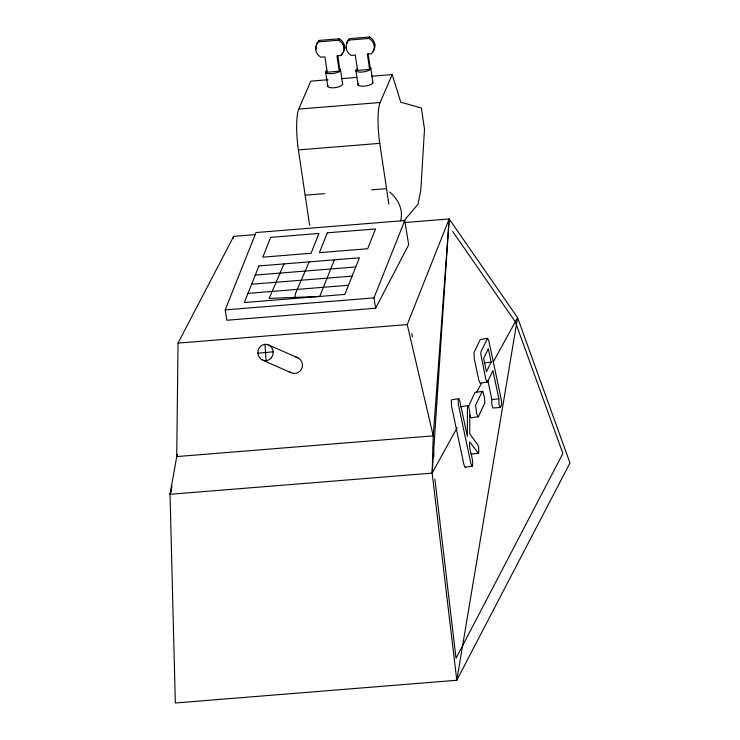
<?xml version="1.0" encoding="UTF-8"?>
<svg xmlns="http://www.w3.org/2000/svg" width="740" height="740" viewBox="0 0 740 740"><rect width="100%" height="100%" fill="white"/><g stroke="black" fill="none" stroke-linecap="round" stroke-linejoin="round"><path stroke-width="1.11" d="M255.568 234.599L233.664 236.365L178.035 343.11L176.721 456.58L170.024 494.302L175.343 703L456.802 680.264L569.976 462.981L517.593 317.682L449.18 218.957L404.234 222.583M493.145 362.156L517.593 317.682L456.802 680.264L432.151 473.119L433.242 435.851L449.18 218.957L407.222 324.592L433.242 435.851L176.721 456.58L177.295 454.342M171.958 486.448L170.024 494.302L432.151 473.119L449.18 218.957M294.585 298.47L295.51 293.502L309.163 261.877M468.605 406.177L475.071 392.293L482.841 391.451L484.515 397.741L484.885 402.745L478.429 416.648L471.075 417.869L469.752 414.835M487.845 380.582L491.878 399.628L491.712 403.716L492.868 407.999L500.305 407.481L501.665 404.651L501.304 399.739L488.927 341.242L487.614 338.319L480.269 339.521L474.062 352.443L474.183 358.289L478.845 380.295L480.149 383.218L487.493 382.016L492.933 370.694L498.862 398.703L498.991 404.549L500.305 407.481M225.21 309.894L256.003 232.554L404.771 220.538L408.684 244.801L375.624 308.247L226.847 320.263L225.21 309.894L373.978 297.878L404.771 220.538M334.387 259.832L319.717 296.444L269.147 298.396L284.031 263.903M170.024 494.302L171.384 491.12M337.764 55.546L339.891 69.791L339.272 71.234L327.21 72.206L324.916 56.869L320.892 57.193A10.268 9.5 23.3 0 1 318.607 41.847L319.227 40.413L339.327 38.785A10.268 9.5 23.3 0 1 343.462 51.837M315.73 49.848L316.35 48.405A10.268 9.5 23.3 0 1 316.248 46.925M309.662 225.376L298.387 149.924A31.829 6.04 85.4 0 1 298.747 109.076L310.809 81.141L328.005 79.744M339.272 71.234L336.978 55.889L341.001 55.565A10.268 9.5 23.3 0 0 338.707 40.228L339.327 38.785M343.878 47.573L344.498 46.13M341.001 55.565L341.621 54.131A10.268 9.5 23.3 0 0 342.639 53.058M368.132 53.761L370.268 68.006L369.639 69.44L357.577 70.42L355.293 55.075L351.269 55.398A10.268 9.5 23.3 0 1 348.975 40.062L349.595 38.628L369.704 37A10.268 9.5 23.3 0 1 373.016 51.273M346.098 48.054L346.718 46.62M369.639 69.44L367.355 54.103L371.369 53.78A10.268 9.5 23.3 0 0 369.075 38.434L369.704 37M374.246 45.788L374.865 44.344M388.87 204.277L379.768 143.357A31.829 6.04 85.4 0 1 380.129 102.508L392.191 74.564L371.554 76.229M491.138 362.082L486.448 371.822L483.627 358.502L488.317 348.753L491.138 362.082L484.154 362.998M432.151 473.119L457.098 427.729M476.505 392.422L481.5 383.348M403.975 220.844L418.007 204.24L420.81 190.18L424.501 129.158L421.338 107.984L400.775 102.185L392.191 74.564M470.973 453.944L471.796 453.916M471.426 454.258L478.78 453L478.623 447.071L477.79 444.796L469.733 433.862L469.798 412.097L468.531 406.019L468.078 405.575L460.724 406.796M468.078 405.575L467.384 408.295L467.338 436.322L459.596 400.137L458.68 398.657L451.326 399.878L451.474 405.825L463.86 464.322L464.72 466.857L465.525 466.949M465.164 467.264L472.509 466.034C473.776 457.921 468.513 450.151 469.697 441.947L478.41 453.333M458.68 398.657L458.088 399.896L458.458 404.9L470.844 463.397L472.148 466.348M482.397 391.09L475.589 405.261L476.736 413.91L478.068 416.944M487.614 338.319L481.046 351.528L480.769 353.914L485.829 379.38L487.133 382.303M491.878 399.628L498.862 398.703M257.89 353.202L273.171 351.815M318.607 41.847L338.707 40.228M348.975 40.062L369.075 38.434M341.76 78.634L356.661 77.432M298.747 109.076L380.129 102.508M298.387 149.924L379.768 143.357M305.148 195.212L324.638 193.64M371.628 189.847L386.53 188.644M255.254 275.086L355.783 266.964M251.609 284.234L352.138 276.113M247.974 293.382L348.494 285.261M178.035 343.11L407.222 324.592M268.842 345.071L297.943 357.836M262.21 359.945L290.913 372.664M452.639 231.407L515.317 321.808L562.881 453.472L456.025 658.285L434.87 479.048M411.782 333.601L412.43 336.996M433.325 446.923L434.01 456.081M373.978 297.878L375.624 308.247M370.759 68.052L372.868 82.168M355.94 70.753L358.049 84.859M340.548 70.143L342.657 84.249M325.6 71.863L327.709 85.979M264.948 344.322L266.113 360.695M295.945 357.18A8.214 8.057 -79.6 0 1 301.689 368.779A8.214 8.057 -79.6 0 1 289.155 371.499M389.721 192.058A45.196 32.541 7 0 1 400.627 220.825M342.5 83.62A7.557 2.498 -8.5 0 1 334.804 87.69A7.557 2.498 -8.5 0 1 328.061 85.285M339.743 68.968A7.557 2.498 -8.5 0 1 332.695 73.575A7.557 2.498 -8.5 0 1 326.793 70.467M372.331 81.603A7.557 2.498 -8.5 0 1 365.56 86.025A7.557 2.498 -8.5 0 1 358.502 83.509M369.223 67.062A7.557 2.498 -8.5 0 1 368.474 70.559A7.557 2.498 -8.5 0 1 358.364 71.947A7.557 2.498 -8.5 0 1 357.346 68.691M346.764 43.66A10.268 9.5 23.3 0 1 349.595 38.628M316.387 45.455A10.268 9.5 23.3 0 1 319.227 40.413M233.664 236.365L233.119 238.604L233.664 236.365M258.898 265.938L244.329 302.531L344.849 294.418L359.418 257.816L258.898 265.938M270.692 237.355L262.802 257.178L311.05 253.274L318.949 233.452L270.692 237.355M327.302 232.822L319.412 252.645L367.66 248.751L375.55 228.928L327.302 232.822M271.339 357.809A8.214 7.659 -86.7 0 0 266.946 344.424A8.214 7.659 -86.7 0 0 258.297 355.293A8.214 7.659 -86.7 0 0 271.339 357.809"/></g></svg>
